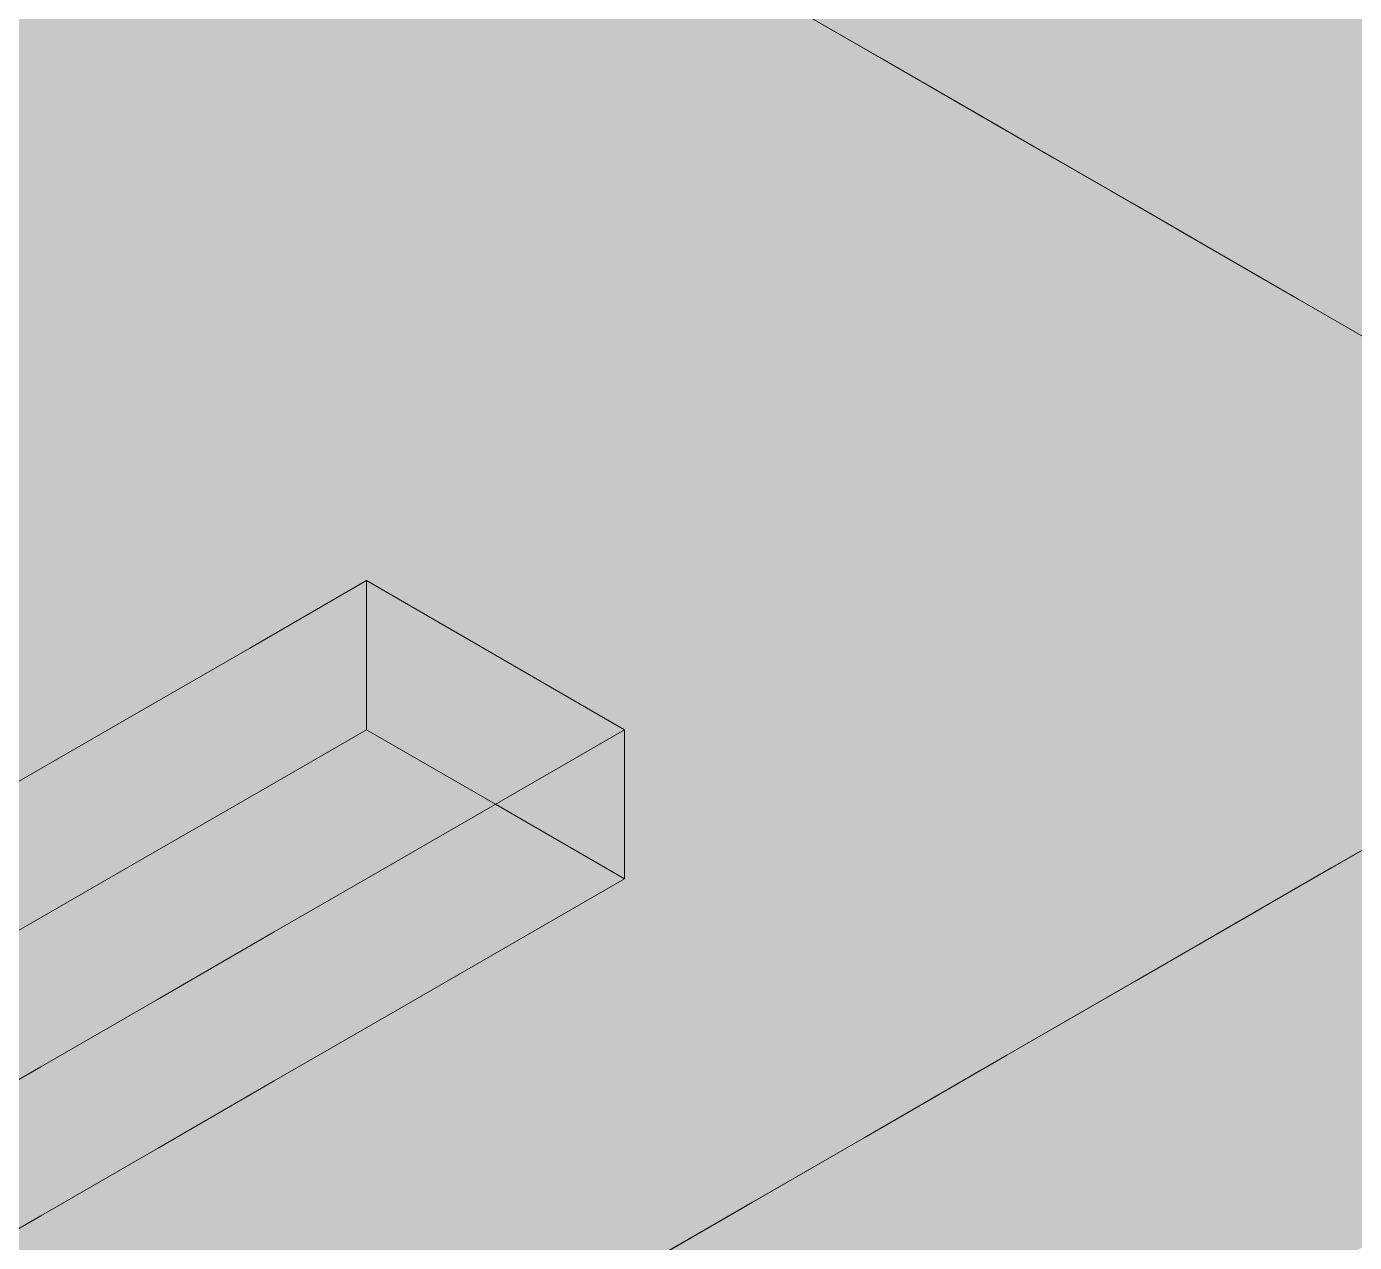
# Model space of a CAD drawing. Header units: metres. Extents: x 349122 to 349453, y 9281252 to 9281971.
# Drawn here: x 349268.4561 to 349268.7234, y 9281656.6343 to 9281656.879 of the extents above; entities that cross this region are included whole.
import ezdxf

# ---------------------------------------------------------------- set-up
doc = ezdxf.new("R2010")
doc.units = ezdxf.units.M
doc.header["$LTSCALE"] = 0.25
doc.layers.add('ISO-3D', color=7, linetype='CONTINUOUS', lineweight=13)
doc.layers.add('ISO-3D-ARISTAS', color=250, linetype='CONTINUOUS', lineweight=13)

msp = doc.modelspace()

# ---------------------------------------------------------------- linework, layer by layer
at = {"layer": 'ISO-3D', "true_color": 0x8e8d88}
for points in [[(349268.71214, 9281656.87417), (349268.6876, 9281656.88833), (349268.71214, 9281656.90417), (349268.6876, 9281656.91833)], [(349268.66306, 9281656.8775), (349268.63852, 9281656.89167), (349268.66306, 9281656.9025), (349268.63852, 9281656.91667)], [(349268.63852, 9281656.86667), (349268.61399, 9281656.88083), (349268.63852, 9281656.89167), (349268.61399, 9281656.90583)], [(349268.73667, 9281656.86), (349268.71214, 9281656.87417), (349268.73667, 9281656.89), (349268.71214, 9281656.90417)], [(349268.6876, 9281656.86333), (349268.66306, 9281656.8775), (349268.6876, 9281656.88833), (349268.66306, 9281656.9025)], [(349268.66306, 9281656.8525), (349268.63852, 9281656.86667), (349268.66306, 9281656.8775), (349268.63852, 9281656.89167)], [(349268.71214, 9281656.84917), (349268.6876, 9281656.86333), (349268.71214, 9281656.87417), (349268.6876, 9281656.88833)], [(349268.6876, 9281656.83833), (349268.66306, 9281656.8525), (349268.6876, 9281656.86333), (349268.66306, 9281656.8775)], [(349268.73667, 9281656.835), (349268.71214, 9281656.84917), (349268.73667, 9281656.86), (349268.71214, 9281656.87417)], [(349268.71214, 9281656.82417), (349268.6876, 9281656.83833), (349268.71214, 9281656.84917), (349268.6876, 9281656.86333)], [(349268.73667, 9281656.81), (349268.71214, 9281656.82417), (349268.73667, 9281656.835), (349268.71214, 9281656.84917)], [(349268.55048, 9281656.7225), (349268.5245, 9281656.7375), (349268.55048, 9281656.7525), (349268.5245, 9281656.7675)], [(349268.57646, 9281656.7075), (349268.55048, 9281656.7225), (349268.57646, 9281656.7375), (349268.55048, 9281656.7525)]]:
    msp.add_solid(points, dxfattribs=at)
at = {"layer": 'ISO-3D', "true_color": 0x9e9c96}
for points in [[(349268.54422, 9281656.89222), (349268.52065, 9281656.87861), (349268.51969, 9281656.90639), (349268.49611, 9281656.89278)], [(349268.59234, 9281656.89167), (349268.56876, 9281656.87806), (349268.5678, 9281656.90583), (349268.54422, 9281656.89222)], [(349268.64045, 9281656.89111), (349268.61687, 9281656.8775), (349268.61591, 9281656.90528), (349268.59234, 9281656.89167)], [(349268.68856, 9281656.89056), (349268.66499, 9281656.87694), (349268.66402, 9281656.90472), (349268.64045, 9281656.89111)], [(349268.73667, 9281656.89), (349268.7131, 9281656.87639), (349268.71214, 9281656.90417), (349268.68856, 9281656.89056)], [(349268.49983, 9281656.88761), (349268.47423, 9281656.87283), (349268.47423, 9281656.90239), (349268.44863, 9281656.88761)], [(349268.55104, 9281656.88761), (349268.52544, 9281656.87283), (349268.52544, 9281656.90239), (349268.49983, 9281656.88761)], [(349268.60225, 9281656.88761), (349268.57665, 9281656.87283), (349268.57665, 9281656.90239), (349268.55104, 9281656.88761)], [(349268.47254, 9281656.87917), (349268.44896, 9281656.86556), (349268.448, 9281656.89333), (349268.42442, 9281656.87972)], [(349268.52065, 9281656.87861), (349268.49707, 9281656.865), (349268.49611, 9281656.89278), (349268.47254, 9281656.87917)], [(349268.56876, 9281656.87806), (349268.54519, 9281656.86444), (349268.54422, 9281656.89222), (349268.52065, 9281656.87861)], [(349268.61687, 9281656.8775), (349268.5933, 9281656.86389), (349268.59234, 9281656.89167), (349268.56876, 9281656.87806)], [(349268.66499, 9281656.87694), (349268.64141, 9281656.86333), (349268.64045, 9281656.89111), (349268.61687, 9281656.8775)], [(349268.7131, 9281656.87639), (349268.68952, 9281656.86278), (349268.68856, 9281656.89056), (349268.66499, 9281656.87694)], [(349268.76265, 9281656.875), (349268.73908, 9281656.86139), (349268.73667, 9281656.89), (349268.7131, 9281656.87639)], [(349268.47423, 9281656.87283), (349268.44863, 9281656.85804), (349268.44863, 9281656.88761), (349268.42302, 9281656.87283)], [(349268.52544, 9281656.87283), (349268.49983, 9281656.85804), (349268.49983, 9281656.88761), (349268.47423, 9281656.87283)], [(349268.57665, 9281656.87283), (349268.55104, 9281656.85804), (349268.55104, 9281656.88761), (349268.52544, 9281656.87283)], [(349268.62785, 9281656.87283), (349268.60225, 9281656.85804), (349268.60225, 9281656.88761), (349268.57665, 9281656.87283)], [(349268.49707, 9281656.865), (349268.4735, 9281656.85139), (349268.47254, 9281656.87917), (349268.44896, 9281656.86556)], [(349268.54519, 9281656.86444), (349268.52161, 9281656.85083), (349268.52065, 9281656.87861), (349268.49707, 9281656.865)], [(349268.5933, 9281656.86389), (349268.56972, 9281656.85028), (349268.56876, 9281656.87806), (349268.54519, 9281656.86444)], [(349268.64141, 9281656.86333), (349268.61784, 9281656.84972), (349268.61687, 9281656.8775), (349268.5933, 9281656.86389)], [(349268.68952, 9281656.86278), (349268.66595, 9281656.84917), (349268.66499, 9281656.87694), (349268.64141, 9281656.86333)], [(349268.73908, 9281656.86139), (349268.7155, 9281656.84778), (349268.7131, 9281656.87639), (349268.68952, 9281656.86278)], [(349268.49983, 9281656.85804), (349268.47423, 9281656.84326), (349268.47423, 9281656.87283), (349268.44863, 9281656.85804)], [(349268.55104, 9281656.85804), (349268.52544, 9281656.84326), (349268.52544, 9281656.87283), (349268.49983, 9281656.85804)], [(349268.60225, 9281656.85804), (349268.57665, 9281656.84326), (349268.57665, 9281656.87283), (349268.55104, 9281656.85804)], [(349268.65346, 9281656.85804), (349268.62785, 9281656.84326), (349268.62785, 9281656.87283), (349268.60225, 9281656.85804)], [(349268.4735, 9281656.85139), (349268.44992, 9281656.83778), (349268.44896, 9281656.86556), (349268.42538, 9281656.85194)], [(349268.52161, 9281656.85083), (349268.49803, 9281656.83722), (349268.49707, 9281656.865), (349268.4735, 9281656.85139)], [(349268.56972, 9281656.85028), (349268.54615, 9281656.83667), (349268.54519, 9281656.86444), (349268.52161, 9281656.85083)], [(349268.61784, 9281656.84972), (349268.59426, 9281656.83611), (349268.5933, 9281656.86389), (349268.56972, 9281656.85028)], [(349268.66595, 9281656.84917), (349268.64237, 9281656.83556), (349268.64141, 9281656.86333), (349268.61784, 9281656.84972)], [(349268.7155, 9281656.84778), (349268.69193, 9281656.83417), (349268.68952, 9281656.86278), (349268.66595, 9281656.84917)], [(349268.76506, 9281656.84639), (349268.74148, 9281656.83278), (349268.73908, 9281656.86139), (349268.7155, 9281656.84778)], [(349268.47423, 9281656.84326), (349268.44863, 9281656.82848), (349268.44863, 9281656.85804), (349268.42302, 9281656.84326)], [(349268.52544, 9281656.84326), (349268.49983, 9281656.82848), (349268.49983, 9281656.85804), (349268.47423, 9281656.84326)], [(349268.57665, 9281656.84326), (349268.55104, 9281656.82848), (349268.55104, 9281656.85804), (349268.52544, 9281656.84326)], [(349268.62785, 9281656.84326), (349268.60225, 9281656.82848), (349268.60225, 9281656.85804), (349268.57665, 9281656.84326)], [(349268.67906, 9281656.84326), (349268.65346, 9281656.82848), (349268.65346, 9281656.85804), (349268.62785, 9281656.84326)], [(349268.49803, 9281656.83722), (349268.47446, 9281656.82361), (349268.4735, 9281656.85139), (349268.44992, 9281656.83778)], [(349268.54615, 9281656.83667), (349268.52257, 9281656.82306), (349268.52161, 9281656.85083), (349268.49803, 9281656.83722)], [(349268.59426, 9281656.83611), (349268.57068, 9281656.8225), (349268.56972, 9281656.85028), (349268.54615, 9281656.83667)], [(349268.64237, 9281656.83556), (349268.6188, 9281656.82194), (349268.61784, 9281656.84972), (349268.59426, 9281656.83611)], [(349268.69193, 9281656.83417), (349268.66835, 9281656.82056), (349268.66595, 9281656.84917), (349268.64237, 9281656.83556)], [(349268.74148, 9281656.83278), (349268.71791, 9281656.81917), (349268.7155, 9281656.84778), (349268.69193, 9281656.83417)], [(349268.49983, 9281656.82848), (349268.47423, 9281656.8137), (349268.47423, 9281656.84326), (349268.44863, 9281656.82848)], [(349268.55104, 9281656.82848), (349268.52544, 9281656.8137), (349268.52544, 9281656.84326), (349268.49983, 9281656.82848)], [(349268.60225, 9281656.82848), (349268.57665, 9281656.8137), (349268.57665, 9281656.84326), (349268.55104, 9281656.82848)], [(349268.65346, 9281656.82848), (349268.62785, 9281656.8137), (349268.62785, 9281656.84326), (349268.60225, 9281656.82848)], [(349268.70467, 9281656.82848), (349268.67906, 9281656.8137), (349268.67906, 9281656.84326), (349268.65346, 9281656.82848)], [(349268.47446, 9281656.82361), (349268.45088, 9281656.81), (349268.44992, 9281656.83778), (349268.42635, 9281656.82417)], [(349268.52257, 9281656.82306), (349268.499, 9281656.80944), (349268.49803, 9281656.83722), (349268.47446, 9281656.82361)], [(349268.57068, 9281656.8225), (349268.54711, 9281656.80889), (349268.54615, 9281656.83667), (349268.52257, 9281656.82306)], [(349268.6188, 9281656.82194), (349268.59522, 9281656.80833), (349268.59426, 9281656.83611), (349268.57068, 9281656.8225)], [(349268.66835, 9281656.82056), (349268.64478, 9281656.80694), (349268.64237, 9281656.83556), (349268.6188, 9281656.82194)], [(349268.71791, 9281656.81917), (349268.69433, 9281656.80556), (349268.69193, 9281656.83417), (349268.66835, 9281656.82056)], [(349268.7653, 9281656.81903), (349268.74172, 9281656.80542), (349268.74148, 9281656.83278), (349268.71791, 9281656.81917)], [(349268.47423, 9281656.8137), (349268.44863, 9281656.79891), (349268.44863, 9281656.82848), (349268.42302, 9281656.8137)], [(349268.52544, 9281656.8137), (349268.49983, 9281656.79891), (349268.49983, 9281656.82848), (349268.47423, 9281656.8137)], [(349268.57665, 9281656.8137), (349268.55104, 9281656.79891), (349268.55104, 9281656.82848), (349268.52544, 9281656.8137)], [(349268.62785, 9281656.8137), (349268.60225, 9281656.79891), (349268.60225, 9281656.82848), (349268.57665, 9281656.8137)], [(349268.67906, 9281656.8137), (349268.65346, 9281656.79891), (349268.65346, 9281656.82848), (349268.62785, 9281656.8137)], [(349268.73027, 9281656.8137), (349268.70467, 9281656.79891), (349268.70467, 9281656.82848), (349268.67906, 9281656.8137)], [(349268.499, 9281656.80944), (349268.47542, 9281656.79583), (349268.47446, 9281656.82361), (349268.45088, 9281656.81)], [(349268.54711, 9281656.80889), (349268.52353, 9281656.79528), (349268.52257, 9281656.82306), (349268.499, 9281656.80944)], [(349268.59522, 9281656.80833), (349268.57165, 9281656.79472), (349268.57068, 9281656.8225), (349268.54711, 9281656.80889)], [(349268.64478, 9281656.80694), (349268.6212, 9281656.79333), (349268.6188, 9281656.82194), (349268.59522, 9281656.80833)], [(349268.69433, 9281656.80556), (349268.67076, 9281656.79194), (349268.66835, 9281656.82056), (349268.64478, 9281656.80694)], [(349268.74172, 9281656.80542), (349268.71815, 9281656.79181), (349268.71791, 9281656.81917), (349268.69433, 9281656.80556)], [(349268.49983, 9281656.79891), (349268.47423, 9281656.78413), (349268.47423, 9281656.8137), (349268.44863, 9281656.79891)], [(349268.55104, 9281656.79891), (349268.52544, 9281656.78413), (349268.52544, 9281656.8137), (349268.49983, 9281656.79891)], [(349268.60225, 9281656.79891), (349268.57665, 9281656.78413), (349268.57665, 9281656.8137), (349268.55104, 9281656.79891)], [(349268.65346, 9281656.79891), (349268.62785, 9281656.78413), (349268.62785, 9281656.8137), (349268.60225, 9281656.79891)], [(349268.70467, 9281656.79891), (349268.67906, 9281656.78413), (349268.67906, 9281656.8137), (349268.65346, 9281656.79891)], [(349268.75588, 9281656.79891), (349268.73027, 9281656.78413), (349268.73027, 9281656.8137), (349268.70467, 9281656.79891)], [(349268.47542, 9281656.79583), (349268.45192, 9281656.78226), (349268.45088, 9281656.81), (349268.42738, 9281656.79643)], [(349268.52353, 9281656.79528), (349268.49996, 9281656.78167), (349268.499, 9281656.80944), (349268.47542, 9281656.79583)], [(349268.57165, 9281656.79472), (349268.54807, 9281656.78111), (349268.54711, 9281656.80889), (349268.52353, 9281656.79528)], [(349268.6212, 9281656.79333), (349268.59763, 9281656.77972), (349268.59522, 9281656.80833), (349268.57165, 9281656.79472)], [(349268.67076, 9281656.79194), (349268.64718, 9281656.77833), (349268.64478, 9281656.80694), (349268.6212, 9281656.79333)], [(349268.71815, 9281656.79181), (349268.69457, 9281656.77819), (349268.69433, 9281656.80556), (349268.67076, 9281656.79194)], [(349268.76554, 9281656.79167), (349268.74197, 9281656.77806), (349268.74172, 9281656.80542), (349268.71815, 9281656.79181)], [(349268.47423, 9281656.78413), (349268.44863, 9281656.76935), (349268.44863, 9281656.79891), (349268.42302, 9281656.78413)], [(349268.52544, 9281656.78413), (349268.49983, 9281656.76935), (349268.49983, 9281656.79891), (349268.47423, 9281656.78413)], [(349268.57665, 9281656.78413), (349268.55104, 9281656.76935), (349268.55104, 9281656.79891), (349268.52544, 9281656.78413)], [(349268.62785, 9281656.78413), (349268.60225, 9281656.76935), (349268.60225, 9281656.79891), (349268.57665, 9281656.78413)], [(349268.67906, 9281656.78413), (349268.65346, 9281656.76935), (349268.65346, 9281656.79891), (349268.62785, 9281656.78413)], [(349268.73027, 9281656.78413), (349268.70467, 9281656.76935), (349268.70467, 9281656.79891), (349268.67906, 9281656.78413)], [(349268.49996, 9281656.78167), (349268.47645, 9281656.7681), (349268.47542, 9281656.79583), (349268.45192, 9281656.78226)], [(349268.54807, 9281656.78111), (349268.5245, 9281656.7675), (349268.52353, 9281656.79528), (349268.49996, 9281656.78167)], [(349268.59763, 9281656.77972), (349268.57405, 9281656.76611), (349268.57165, 9281656.79472), (349268.54807, 9281656.78111)], [(349268.64718, 9281656.77833), (349268.62361, 9281656.76472), (349268.6212, 9281656.79333), (349268.59763, 9281656.77972)], [(349268.69457, 9281656.77819), (349268.671, 9281656.76458), (349268.67076, 9281656.79194), (349268.64718, 9281656.77833)], [(349268.74197, 9281656.77806), (349268.71839, 9281656.76444), (349268.71815, 9281656.79181), (349268.69457, 9281656.77819)], [(349268.49983, 9281656.76935), (349268.47423, 9281656.75457), (349268.47423, 9281656.78413), (349268.44863, 9281656.76935)], [(349268.55104, 9281656.76935), (349268.52544, 9281656.75457), (349268.52544, 9281656.78413), (349268.49983, 9281656.76935)], [(349268.60225, 9281656.76935), (349268.57665, 9281656.75457), (349268.57665, 9281656.78413), (349268.55104, 9281656.76935)], [(349268.65346, 9281656.76935), (349268.62785, 9281656.75457), (349268.62785, 9281656.78413), (349268.60225, 9281656.76935)], [(349268.70467, 9281656.76935), (349268.67906, 9281656.75457), (349268.67906, 9281656.78413), (349268.65346, 9281656.76935)], [(349268.75588, 9281656.76935), (349268.73027, 9281656.75457), (349268.73027, 9281656.78413), (349268.70467, 9281656.76935)], [(349268.47645, 9281656.7681), (349268.45295, 9281656.75452), (349268.45192, 9281656.78226), (349268.42841, 9281656.76869)], [(349268.5245, 9281656.7675), (349268.50099, 9281656.75393), (349268.49996, 9281656.78167), (349268.47645, 9281656.7681)], [(349268.57405, 9281656.76611), (349268.55048, 9281656.7525), (349268.54807, 9281656.78111), (349268.5245, 9281656.7675)], [(349268.62361, 9281656.76472), (349268.60003, 9281656.75111), (349268.59763, 9281656.77972), (349268.57405, 9281656.76611)], [(349268.671, 9281656.76458), (349268.64742, 9281656.75097), (349268.64718, 9281656.77833), (349268.62361, 9281656.76472)], [(349268.71839, 9281656.76444), (349268.69482, 9281656.75083), (349268.69457, 9281656.77819), (349268.671, 9281656.76458)], [(349268.76578, 9281656.76431), (349268.74221, 9281656.75069), (349268.74197, 9281656.77806), (349268.71839, 9281656.76444)], [(349268.47423, 9281656.75457), (349268.44863, 9281656.73978), (349268.44863, 9281656.76935), (349268.42302, 9281656.75457)], [(349268.50099, 9281656.75393), (349268.47748, 9281656.74036), (349268.47645, 9281656.7681), (349268.45295, 9281656.75452)], [(349268.52544, 9281656.75457), (349268.49983, 9281656.73978), (349268.49983, 9281656.76935), (349268.47423, 9281656.75457)], [(349268.57665, 9281656.75457), (349268.55104, 9281656.73978), (349268.55104, 9281656.76935), (349268.52544, 9281656.75457)], [(349268.62785, 9281656.75457), (349268.60225, 9281656.73978), (349268.60225, 9281656.76935), (349268.57665, 9281656.75457)], [(349268.67906, 9281656.75457), (349268.65346, 9281656.73978), (349268.65346, 9281656.76935), (349268.62785, 9281656.75457)], [(349268.73027, 9281656.75457), (349268.70467, 9281656.73978), (349268.70467, 9281656.76935), (349268.67906, 9281656.75457)], [(349268.60003, 9281656.75111), (349268.57646, 9281656.7375), (349268.57405, 9281656.76611), (349268.55048, 9281656.7525)], [(349268.64742, 9281656.75097), (349268.62385, 9281656.73736), (349268.62361, 9281656.76472), (349268.60003, 9281656.75111)], [(349268.69482, 9281656.75083), (349268.67124, 9281656.73722), (349268.671, 9281656.76458), (349268.64742, 9281656.75097)], [(349268.74221, 9281656.75069), (349268.71863, 9281656.73708), (349268.71839, 9281656.76444), (349268.69482, 9281656.75083)], [(349268.47748, 9281656.74036), (349268.45398, 9281656.72679), (349268.45295, 9281656.75452), (349268.42944, 9281656.74095)], [(349268.49983, 9281656.73978), (349268.47423, 9281656.725), (349268.47423, 9281656.75457), (349268.44863, 9281656.73978)], [(349268.55104, 9281656.73978), (349268.52544, 9281656.725), (349268.52544, 9281656.75457), (349268.49983, 9281656.73978)], [(349268.60225, 9281656.73978), (349268.57665, 9281656.725), (349268.57665, 9281656.75457), (349268.55104, 9281656.73978)], [(349268.65346, 9281656.73978), (349268.62785, 9281656.725), (349268.62785, 9281656.75457), (349268.60225, 9281656.73978)], [(349268.70467, 9281656.73978), (349268.67906, 9281656.725), (349268.67906, 9281656.75457), (349268.65346, 9281656.73978)], [(349268.75588, 9281656.73978), (349268.73027, 9281656.725), (349268.73027, 9281656.75457), (349268.70467, 9281656.73978)], [(349268.62385, 9281656.73736), (349268.60027, 9281656.72375), (349268.60003, 9281656.75111), (349268.57646, 9281656.7375)], [(349268.67124, 9281656.73722), (349268.64766, 9281656.72361), (349268.64742, 9281656.75097), (349268.62385, 9281656.73736)], [(349268.71863, 9281656.73708), (349268.69506, 9281656.72347), (349268.69482, 9281656.75083), (349268.67124, 9281656.73722)], [(349268.76602, 9281656.73694), (349268.74245, 9281656.72333), (349268.74221, 9281656.75069), (349268.71863, 9281656.73708)], [(349268.47423, 9281656.725), (349268.44863, 9281656.71022), (349268.44863, 9281656.73978), (349268.42302, 9281656.725)], [(349268.52544, 9281656.725), (349268.49983, 9281656.71022), (349268.49983, 9281656.73978), (349268.47423, 9281656.725)], [(349268.57665, 9281656.725), (349268.55104, 9281656.71022), (349268.55104, 9281656.73978), (349268.52544, 9281656.725)], [(349268.62785, 9281656.725), (349268.60225, 9281656.71022), (349268.60225, 9281656.73978), (349268.57665, 9281656.725)], [(349268.67906, 9281656.725), (349268.65346, 9281656.71022), (349268.65346, 9281656.73978), (349268.62785, 9281656.725)], [(349268.73027, 9281656.725), (349268.70467, 9281656.71022), (349268.70467, 9281656.73978), (349268.67906, 9281656.725)], [(349268.55048, 9281656.7225), (349268.52697, 9281656.70893), (349268.5245, 9281656.7375), (349268.50099, 9281656.72393)], [(349268.60027, 9281656.72375), (349268.57677, 9281656.71018), (349268.57646, 9281656.7375), (349268.55295, 9281656.72393)], [(349268.64766, 9281656.72361), (349268.62409, 9281656.71), (349268.62385, 9281656.73736), (349268.60027, 9281656.72375)], [(349268.69506, 9281656.72347), (349268.67148, 9281656.70986), (349268.67124, 9281656.73722), (349268.64766, 9281656.72361)], [(349268.74245, 9281656.72333), (349268.71887, 9281656.70972), (349268.71863, 9281656.73708), (349268.69506, 9281656.72347)], [(349268.49983, 9281656.71022), (349268.47423, 9281656.69543), (349268.47423, 9281656.725), (349268.44863, 9281656.71022)], [(349268.55104, 9281656.71022), (349268.52544, 9281656.69543), (349268.52544, 9281656.725), (349268.49983, 9281656.71022)], [(349268.60225, 9281656.71022), (349268.57665, 9281656.69543), (349268.57665, 9281656.725), (349268.55104, 9281656.71022)], [(349268.65346, 9281656.71022), (349268.62785, 9281656.69543), (349268.62785, 9281656.725), (349268.60225, 9281656.71022)], [(349268.70467, 9281656.71022), (349268.67906, 9281656.69543), (349268.67906, 9281656.725), (349268.65346, 9281656.71022)], [(349268.75588, 9281656.71022), (349268.73027, 9281656.69543), (349268.73027, 9281656.725), (349268.70467, 9281656.71022)], [(349268.52697, 9281656.70893), (349268.50346, 9281656.69536), (349268.50099, 9281656.72393), (349268.47748, 9281656.71036)], [(349268.57646, 9281656.7075), (349268.55295, 9281656.69393), (349268.55048, 9281656.7225), (349268.52697, 9281656.70893)], [(349268.57677, 9281656.71018), (349268.55326, 9281656.69661), (349268.55295, 9281656.72393), (349268.52945, 9281656.71036)], [(349268.62409, 9281656.71), (349268.60058, 9281656.69643), (349268.60027, 9281656.72375), (349268.57677, 9281656.71018)], [(349268.67148, 9281656.70986), (349268.64791, 9281656.69625), (349268.64766, 9281656.72361), (349268.62409, 9281656.71)], [(349268.71887, 9281656.70972), (349268.6953, 9281656.69611), (349268.69506, 9281656.72347), (349268.67148, 9281656.70986)], [(349268.47423, 9281656.69543), (349268.44863, 9281656.68065), (349268.44863, 9281656.71022), (349268.42302, 9281656.69543)], [(349268.50346, 9281656.69536), (349268.47996, 9281656.68179), (349268.47748, 9281656.71036), (349268.45398, 9281656.69679)], [(349268.52544, 9281656.69543), (349268.49983, 9281656.68065), (349268.49983, 9281656.71022), (349268.47423, 9281656.69543)], [(349268.55295, 9281656.69393), (349268.52945, 9281656.68036), (349268.52697, 9281656.70893), (349268.50346, 9281656.69536)], [(349268.55326, 9281656.69661), (349268.52975, 9281656.68304), (349268.52945, 9281656.71036), (349268.50594, 9281656.69679)], [(349268.57665, 9281656.69543), (349268.55104, 9281656.68065), (349268.55104, 9281656.71022), (349268.52544, 9281656.69543)], [(349268.60058, 9281656.69643), (349268.57708, 9281656.68286), (349268.57677, 9281656.71018), (349268.55326, 9281656.69661)], [(349268.62785, 9281656.69543), (349268.60225, 9281656.68065), (349268.60225, 9281656.71022), (349268.57665, 9281656.69543)], [(349268.64791, 9281656.69625), (349268.6244, 9281656.68268), (349268.62409, 9281656.71), (349268.60058, 9281656.69643)], [(349268.67906, 9281656.69543), (349268.65346, 9281656.68065), (349268.65346, 9281656.71022), (349268.62785, 9281656.69543)], [(349268.6953, 9281656.69611), (349268.67172, 9281656.6825), (349268.67148, 9281656.70986), (349268.64791, 9281656.69625)], [(349268.73027, 9281656.69543), (349268.70467, 9281656.68065), (349268.70467, 9281656.71022), (349268.67906, 9281656.69543)], [(349268.47996, 9281656.68179), (349268.45645, 9281656.66821), (349268.45398, 9281656.69679), (349268.43047, 9281656.68321)], [(349268.49983, 9281656.68065), (349268.47423, 9281656.66587), (349268.47423, 9281656.69543), (349268.44863, 9281656.68065)], [(349268.52945, 9281656.68036), (349268.50594, 9281656.66679), (349268.50346, 9281656.69536), (349268.47996, 9281656.68179)], [(349268.52975, 9281656.68304), (349268.50625, 9281656.66946), (349268.50594, 9281656.69679), (349268.48243, 9281656.68321)], [(349268.55104, 9281656.68065), (349268.52544, 9281656.66587), (349268.52544, 9281656.69543), (349268.49983, 9281656.68065)], [(349268.57708, 9281656.68286), (349268.55357, 9281656.66929), (349268.55326, 9281656.69661), (349268.52975, 9281656.68304)], [(349268.60225, 9281656.68065), (349268.57665, 9281656.66587), (349268.57665, 9281656.69543), (349268.55104, 9281656.68065)], [(349268.6244, 9281656.68268), (349268.60089, 9281656.66911), (349268.60058, 9281656.69643), (349268.57708, 9281656.68286)], [(349268.65346, 9281656.68065), (349268.62785, 9281656.66587), (349268.62785, 9281656.69543), (349268.60225, 9281656.68065)], [(349268.67172, 9281656.6825), (349268.64821, 9281656.66893), (349268.64791, 9281656.69625), (349268.6244, 9281656.68268)], [(349268.70467, 9281656.68065), (349268.67906, 9281656.66587), (349268.67906, 9281656.69543), (349268.65346, 9281656.68065)], [(349268.75588, 9281656.68065), (349268.73027, 9281656.66587), (349268.73027, 9281656.69543), (349268.70467, 9281656.68065)], [(349268.45645, 9281656.66821), (349268.43295, 9281656.65464), (349268.43047, 9281656.68321), (349268.40696, 9281656.66964)], [(349268.50594, 9281656.66679), (349268.48243, 9281656.65321), (349268.47996, 9281656.68179), (349268.45645, 9281656.66821)], [(349268.50625, 9281656.66946), (349268.48274, 9281656.65589), (349268.48243, 9281656.68321), (349268.45893, 9281656.66964)], [(349268.55357, 9281656.66929), (349268.53006, 9281656.65571), (349268.52975, 9281656.68304), (349268.50625, 9281656.66946)], [(349268.60089, 9281656.66911), (349268.57739, 9281656.65554), (349268.57708, 9281656.68286), (349268.55357, 9281656.66929)], [(349268.64821, 9281656.66893), (349268.62471, 9281656.65536), (349268.6244, 9281656.68268), (349268.60089, 9281656.66911)], [(349268.47423, 9281656.66587), (349268.44863, 9281656.65109), (349268.44863, 9281656.68065), (349268.42302, 9281656.66587)], [(349268.52544, 9281656.66587), (349268.49983, 9281656.65109), (349268.49983, 9281656.68065), (349268.47423, 9281656.66587)], [(349268.57665, 9281656.66587), (349268.55104, 9281656.65109), (349268.55104, 9281656.68065), (349268.52544, 9281656.66587)], [(349268.62785, 9281656.66587), (349268.60225, 9281656.65109), (349268.60225, 9281656.68065), (349268.57665, 9281656.66587)], [(349268.67906, 9281656.66587), (349268.65346, 9281656.65109), (349268.65346, 9281656.68065), (349268.62785, 9281656.66587)], [(349268.73027, 9281656.66587), (349268.70467, 9281656.65109), (349268.70467, 9281656.68065), (349268.67906, 9281656.66587)], [(349268.48243, 9281656.65321), (349268.45893, 9281656.63964), (349268.45645, 9281656.66821), (349268.43295, 9281656.65464)], [(349268.48274, 9281656.65589), (349268.45924, 9281656.64232), (349268.45893, 9281656.66964), (349268.43542, 9281656.65607)], [(349268.53006, 9281656.65571), (349268.50656, 9281656.64214), (349268.50625, 9281656.66946), (349268.48274, 9281656.65589)], [(349268.57739, 9281656.65554), (349268.55388, 9281656.64196), (349268.55357, 9281656.66929), (349268.53006, 9281656.65571)], [(349268.62471, 9281656.65536), (349268.6012, 9281656.64179), (349268.60089, 9281656.66911), (349268.57739, 9281656.65554)], [(349268.49983, 9281656.65109), (349268.47423, 9281656.6363), (349268.47423, 9281656.66587), (349268.44863, 9281656.65109)], [(349268.55104, 9281656.65109), (349268.52544, 9281656.6363), (349268.52544, 9281656.66587), (349268.49983, 9281656.65109)], [(349268.60225, 9281656.65109), (349268.57665, 9281656.6363), (349268.57665, 9281656.66587), (349268.55104, 9281656.65109)], [(349268.65346, 9281656.65109), (349268.62785, 9281656.6363), (349268.62785, 9281656.66587), (349268.60225, 9281656.65109)], [(349268.70467, 9281656.65109), (349268.67906, 9281656.6363), (349268.67906, 9281656.66587), (349268.65346, 9281656.65109)], [(349268.75588, 9281656.65109), (349268.73027, 9281656.6363), (349268.73027, 9281656.66587), (349268.70467, 9281656.65109)], [(349268.45924, 9281656.64232), (349268.43573, 9281656.62875), (349268.43542, 9281656.65607), (349268.41191, 9281656.6425)], [(349268.50656, 9281656.64214), (349268.48305, 9281656.62857), (349268.48274, 9281656.65589), (349268.45924, 9281656.64232)], [(349268.55388, 9281656.64196), (349268.53037, 9281656.62839), (349268.53006, 9281656.65571), (349268.50656, 9281656.64214)], [(349268.6012, 9281656.64179), (349268.5777, 9281656.62821), (349268.57739, 9281656.65554), (349268.55388, 9281656.64196)], [(349268.45893, 9281656.63964), (349268.43542, 9281656.62607), (349268.43295, 9281656.65464), (349268.40944, 9281656.64107)], [(349268.47423, 9281656.6363), (349268.44863, 9281656.62152), (349268.44863, 9281656.65109), (349268.42302, 9281656.6363)], [(349268.52544, 9281656.6363), (349268.49983, 9281656.62152), (349268.49983, 9281656.65109), (349268.47423, 9281656.6363)], [(349268.57665, 9281656.6363), (349268.55104, 9281656.62152), (349268.55104, 9281656.65109), (349268.52544, 9281656.6363)], [(349268.62785, 9281656.6363), (349268.60225, 9281656.62152), (349268.60225, 9281656.65109), (349268.57665, 9281656.6363)], [(349268.67906, 9281656.6363), (349268.65346, 9281656.62152), (349268.65346, 9281656.65109), (349268.62785, 9281656.6363)], [(349268.73027, 9281656.6363), (349268.70467, 9281656.62152), (349268.70467, 9281656.65109), (349268.67906, 9281656.6363)], [(349268.48305, 9281656.62857), (349268.45954, 9281656.615), (349268.45924, 9281656.64232), (349268.43573, 9281656.62875)], [(349268.53037, 9281656.62839), (349268.50687, 9281656.61482), (349268.50656, 9281656.64214), (349268.48305, 9281656.62857)], [(349268.5777, 9281656.62821), (349268.55419, 9281656.61464), (349268.55388, 9281656.64196), (349268.53037, 9281656.62839)], [(349268.49983, 9281656.62152), (349268.47423, 9281656.60674), (349268.47423, 9281656.6363), (349268.44863, 9281656.62152)], [(349268.55104, 9281656.62152), (349268.52544, 9281656.60674), (349268.52544, 9281656.6363), (349268.49983, 9281656.62152)], [(349268.60225, 9281656.62152), (349268.57665, 9281656.60674), (349268.57665, 9281656.6363), (349268.55104, 9281656.62152)], [(349268.65346, 9281656.62152), (349268.62785, 9281656.60674), (349268.62785, 9281656.6363), (349268.60225, 9281656.62152)], [(349268.70467, 9281656.62152), (349268.67906, 9281656.60674), (349268.67906, 9281656.6363), (349268.65346, 9281656.62152)]]:
    msp.add_solid(points, dxfattribs=at)
at = {"layer": 'ISO-3D', "true_color": 0x7f7e7a}
for points in [[(349268.5245, 9281656.7375), (349268.50099, 9281656.72393), (349268.5245, 9281656.7675), (349268.50099, 9281656.75393)], [(349268.50099, 9281656.72393), (349268.47748, 9281656.71036), (349268.50099, 9281656.75393), (349268.47748, 9281656.74036)], [(349268.47748, 9281656.71036), (349268.45398, 9281656.69679), (349268.47748, 9281656.74036), (349268.45398, 9281656.72679)], [(349268.57646, 9281656.7075), (349268.55295, 9281656.69393), (349268.57646, 9281656.7375), (349268.55295, 9281656.72393)], [(349268.55295, 9281656.69393), (349268.52945, 9281656.68036), (349268.55295, 9281656.72393), (349268.52945, 9281656.71036)], [(349268.73027, 9281656.6863), (349268.70467, 9281656.67152), (349268.73027, 9281656.7163), (349268.70467, 9281656.70152)], [(349268.52945, 9281656.68036), (349268.50594, 9281656.66679), (349268.52945, 9281656.71036), (349268.50594, 9281656.69679)], [(349268.70467, 9281656.67152), (349268.67906, 9281656.65674), (349268.70467, 9281656.70152), (349268.67906, 9281656.68674)], [(349268.50594, 9281656.66679), (349268.48243, 9281656.65321), (349268.50594, 9281656.69679), (349268.48243, 9281656.68321)], [(349268.67906, 9281656.65674), (349268.65346, 9281656.64196), (349268.67906, 9281656.68674), (349268.65346, 9281656.67196)], [(349268.73027, 9281656.6613), (349268.70467, 9281656.64652), (349268.73027, 9281656.6863), (349268.70467, 9281656.67152)], [(349268.48243, 9281656.65321), (349268.45893, 9281656.63964), (349268.48243, 9281656.68321), (349268.45893, 9281656.66964)], [(349268.65346, 9281656.64196), (349268.62785, 9281656.62717), (349268.65346, 9281656.67196), (349268.62785, 9281656.65717)], [(349268.70467, 9281656.64652), (349268.67906, 9281656.63174), (349268.70467, 9281656.67152), (349268.67906, 9281656.65674)], [(349268.45893, 9281656.63964), (349268.43542, 9281656.62607), (349268.45893, 9281656.66964), (349268.43542, 9281656.65607)], [(349268.73027, 9281656.6363), (349268.70467, 9281656.62152), (349268.73027, 9281656.6613), (349268.70467, 9281656.64652)], [(349268.62785, 9281656.62717), (349268.60225, 9281656.61239), (349268.62785, 9281656.65717), (349268.60225, 9281656.64239)], [(349268.67906, 9281656.63174), (349268.65346, 9281656.61696), (349268.67906, 9281656.65674), (349268.65346, 9281656.64196)], [(349268.70467, 9281656.62152), (349268.67906, 9281656.60674), (349268.70467, 9281656.64652), (349268.67906, 9281656.63174)], [(349268.60225, 9281656.61239), (349268.57665, 9281656.59761), (349268.60225, 9281656.64239), (349268.57665, 9281656.62761)], [(349268.65346, 9281656.61696), (349268.62785, 9281656.60217), (349268.65346, 9281656.64196), (349268.62785, 9281656.62717)]]:
    msp.add_solid(points, dxfattribs=at)
at = {"layer": 'ISO-3D-ARISTAS', "color": 250}
for p, q in [((349268.60225, 9281656.88761), (349268.62785, 9281656.87283)), ((349268.63852, 9281656.86667), (349268.61399, 9281656.88083)), ((349268.62785, 9281656.87283), (349268.65346, 9281656.85804)), ((349268.66306, 9281656.8525), (349268.63852, 9281656.86667)), ((349268.65346, 9281656.85804), (349268.67906, 9281656.84326)), ((349268.6876, 9281656.83833), (349268.66306, 9281656.8525)), ((349268.67906, 9281656.84326), (349268.70467, 9281656.82848)), ((349268.71214, 9281656.82417), (349268.6876, 9281656.83833)), ((349268.70467, 9281656.82848), (349268.73027, 9281656.8137)), ((349268.73667, 9281656.81), (349268.71214, 9281656.82417)), ((349268.50099, 9281656.75393), (349268.5245, 9281656.7675)), ((349268.5245, 9281656.7675), (349268.50099, 9281656.75393)), ((349268.5245, 9281656.7675), (349268.5245, 9281656.7375)), ((349268.5245, 9281656.7375), (349268.5245, 9281656.7675)), ((349268.5245, 9281656.7675), (349268.55048, 9281656.7525)), ((349268.55048, 9281656.7525), (349268.5245, 9281656.7675)), ((349268.47748, 9281656.74036), (349268.50099, 9281656.75393)), ((349268.50099, 9281656.75393), (349268.47748, 9281656.74036)), ((349268.55048, 9281656.7525), (349268.57646, 9281656.7375)), ((349268.57646, 9281656.7375), (349268.55048, 9281656.7525)), ((349268.45398, 9281656.72679), (349268.47748, 9281656.74036)), ((349268.47748, 9281656.74036), (349268.45398, 9281656.72679)), ((349268.50099, 9281656.72393), (349268.5245, 9281656.7375)), ((349268.5245, 9281656.7375), (349268.50099, 9281656.72393)), ((349268.5245, 9281656.7375), (349268.55048, 9281656.7225)), ((349268.55048, 9281656.7225), (349268.5245, 9281656.7375)), ((349268.55295, 9281656.72393), (349268.57646, 9281656.7375)), ((349268.55295, 9281656.72393), (349268.57646, 9281656.7375)), ((349268.57646, 9281656.7375), (349268.57646, 9281656.7075)), ((349268.57646, 9281656.7375), (349268.57646, 9281656.7075)), ((349268.47748, 9281656.71036), (349268.50099, 9281656.72393)), ((349268.50099, 9281656.72393), (349268.47748, 9281656.71036)), ((349268.52945, 9281656.71036), (349268.55295, 9281656.72393)), ((349268.52945, 9281656.71036), (349268.55295, 9281656.72393)), ((349268.55048, 9281656.7225), (349268.57646, 9281656.7075)), ((349268.57646, 9281656.7075), (349268.55048, 9281656.7225)), ((349268.74245, 9281656.72333), (349268.71887, 9281656.70972)), ((349268.70467, 9281656.70152), (349268.73027, 9281656.7163)), ((349268.45398, 9281656.69679), (349268.47748, 9281656.71036)), ((349268.47748, 9281656.71036), (349268.45398, 9281656.69679)), ((349268.50594, 9281656.69679), (349268.52945, 9281656.71036)), ((349268.50594, 9281656.69679), (349268.52945, 9281656.71036)), ((349268.71887, 9281656.70972), (349268.6953, 9281656.69611)), ((349268.57646, 9281656.7075), (349268.55295, 9281656.69393)), ((349268.57646, 9281656.7075), (349268.55295, 9281656.69393)), ((349268.67906, 9281656.68674), (349268.70467, 9281656.70152)), ((349268.48243, 9281656.68321), (349268.50594, 9281656.69679)), ((349268.48243, 9281656.68321), (349268.50594, 9281656.69679)), ((349268.6953, 9281656.69611), (349268.67172, 9281656.6825)), ((349268.55295, 9281656.69393), (349268.52945, 9281656.68036)), ((349268.55295, 9281656.69393), (349268.52945, 9281656.68036)), ((349268.65346, 9281656.67196), (349268.67906, 9281656.68674)), ((349268.45893, 9281656.66964), (349268.48243, 9281656.68321)), ((349268.45893, 9281656.66964), (349268.48243, 9281656.68321)), ((349268.67172, 9281656.6825), (349268.64821, 9281656.66893)), ((349268.52945, 9281656.68036), (349268.50594, 9281656.66679)), ((349268.52945, 9281656.68036), (349268.50594, 9281656.66679)), ((349268.62785, 9281656.65717), (349268.65346, 9281656.67196)), ((349268.43542, 9281656.65607), (349268.45893, 9281656.66964)), ((349268.43542, 9281656.65607), (349268.45893, 9281656.66964)), ((349268.64821, 9281656.66893), (349268.62471, 9281656.65536)), ((349268.50594, 9281656.66679), (349268.48243, 9281656.65321)), ((349268.50594, 9281656.66679), (349268.48243, 9281656.65321)), ((349268.62471, 9281656.65536), (349268.6012, 9281656.64179)), ((349268.60225, 9281656.64239), (349268.62785, 9281656.65717)), ((349268.48243, 9281656.65321), (349268.45893, 9281656.63964)), ((349268.48243, 9281656.65321), (349268.45893, 9281656.63964)), ((349268.57665, 9281656.62761), (349268.60225, 9281656.64239)), ((349268.6012, 9281656.64179), (349268.5777, 9281656.62821)), ((349268.45893, 9281656.63964), (349268.43542, 9281656.62607)), ((349268.45893, 9281656.63964), (349268.43542, 9281656.62607))]:
    msp.add_line(p, q, dxfattribs=at)

doc.saveas('drawing.dxf')
